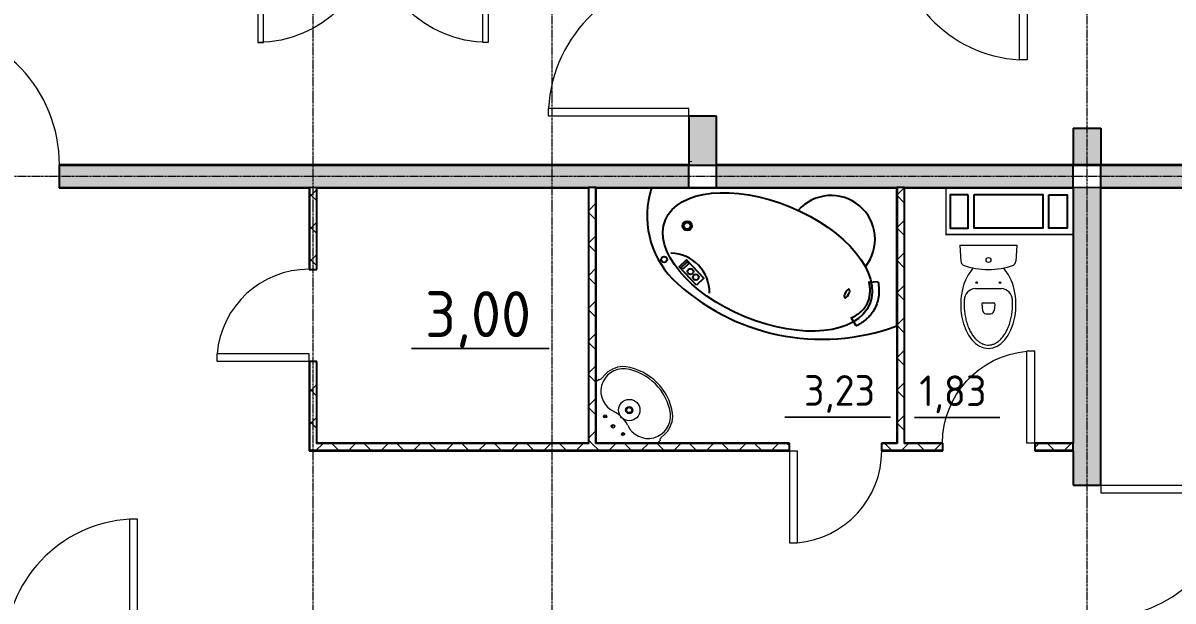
# Model space of a CAD drawing. Header units: inches. Extents: x -2431 to 214825, y 3 to 92804.
# Drawn here: x 83756 to 91254, y 51648 to 55419 of the extents above; entities that cross this region are included whole.
import ezdxf

# ---------------------------------------------------------------- set-up
doc = ezdxf.new("R2010")
doc.units = ezdxf.units.IN
doc.header["$MEASUREMENT"] = 0
doc.linetypes.add('Линия сетки', pattern=[22.225, 12.7, -3.175, 3.175, -3.175])
for name, color, linetype, lineweight in [('A-DOOR', 250, 'Continuous', 9), ('A-DOOR-FRAM', 250, 'Continuous', 18), ('Балясины', 7, 'Continuous', 9)]:
    doc.layers.add(name, color=color, linetype=linetype, lineweight=lineweight)
doc.layers.add('B-SANTECH', color=250, linetype='Continuous')
doc.styles.add('Чертеж250', font='', dxfattribs={"height": 250})
doc.styles.get('Чертеж250').set_extended_font_data('GOST type B')
pattern_1 = [(45, (80437.22, 50582.94), (-251.447, 251.447), []), (45, (80437.22, 50963.94), (-251.447, 251.447), [])]
pattern_2 = [(45, (80437.22, 50582.94), (-106.066, 106.066), []), (135, (80437.22, 50582.94), (-106.066, -106.066), [])]

# ---------------------------------------------------------------- blocks, each defined once
blk = doc.blocks.new('Дверь-Наружная-Двойная-Полное остекление-Деревянный_фасад - 1500 x 2000 мм-348959-Уровень 3')
at = {"layer": 'A-DOOR'}
for p, q in [((-821.4, 98.2), (-756.4, 98.2)), ((-821.4, 78.2), (-821.4, 98.2)), ((-756.4, 78.2), (-821.4, 78.2)), ((-756.4, 98.2), (-756.4, 78.2)), ((756.3, 98.2), (821.3, 98.2)), ((756.3, 78.2), (756.3, 98.2)), ((821.3, 78.2), (756.3, 78.2)), ((821.3, 98.2), (821.3, 78.2)), ((-821.4, -71.8), (-756.4, -71.8)), ((-821.4, -91.8), (-821.4, -71.8)), ((-756.4, -71.8), (-756.4, -91.8)), ((756.3, -71.8), (821.3, -71.8)), ((756.3, -91.8), (756.3, -71.8)), ((821.3, -71.8), (821.3, -91.8)), ((-756.4, -91.8), (-821.4, -91.8)), ((821.3, -91.8), (756.3, -91.8))]:
    blk.add_line(p, q, dxfattribs=at)
at = {"layer": 'A-DOOR', "lineweight": 18}
for p, q in [((-715, -71.8), (-750, -71.8)), ((-750, -71.8), (-750, -821.8)), ((-715, -821.8), (-715, -71.8)), ((715, -71.8), (750, -71.8)), ((715, -821.8), (715, -71.8)), ((750, -71.8), (750, -821.8)), ((-750, -821.8), (-715, -821.8)), ((750, -821.8), (715, -821.8))]:
    blk.add_line(p, q, dxfattribs=at)
at = {"layer": 'A-DOOR'}
for centre, start, end in [((-750, -71.8), 270, 360), ((750, -71.8), 180, 270)]:
    blk.add_arc(centre, 750, start, end, dxfattribs=at)
at = {"layer": 'A-DOOR-FRAM'}
for p, q in [((-775, 78.2), (-750, 78.2)), ((-775, -71.8), (-775, 78.2)), ((-750, 78.2), (-750, -1.9)), ((750, 78.2), (775, 78.2)), ((750, -1.9), (750, 78.2)), ((775, 78.2), (775, -71.8)), ((-750, -71.8), (-775, -71.8)), ((-750, -1.9), (-737.3, -1.9)), ((-750, -36.8), (-750, -71.8)), ((-737.3, -36.8), (-750, -36.8)), ((-737.3, -1.9), (-737.3, -36.8)), ((737.3, -1.9), (750, -1.9)), ((737.3, -36.8), (737.3, -1.9)), ((750, -36.8), (737.3, -36.8)), ((750, -71.8), (750, -36.8)), ((775, -71.8), (750, -71.8))]:
    blk.add_line(p, q, dxfattribs=at)
blk = doc.blocks.new('Одиночные-Щитовые - 0762 x 2032 мм-347592-Уровень 3')
at = {"layer": 'A-DOOR', "lineweight": 18}
for p, q in [((249, 25), (249, 624.5)), ((300, 624.5), (249, 624.5)), ((300, 25), (300, 624.5)), ((300, 25), (249, 25))]:
    blk.add_line(p, q, dxfattribs=at)
at = {"layer": 'A-DOOR'}
blk.add_arc((300, 25), 601.7, 94.86228, 180, dxfattribs=at)
blk = doc.blocks.new('Одиночные-Щитовые - 0762 x 2032 мм-347821-Уровень 3')
at = {"layer": 'A-DOOR', "lineweight": 18}
for p, q in [((249, -25), (249, -624.5)), ((300, -25), (249, -25)), ((300, -25), (300, -624.5)), ((300, -624.5), (249, -624.5))]:
    blk.add_line(p, q, dxfattribs=at)
at = {"layer": 'A-DOOR'}
blk.add_arc((300, -25), 601.7, 180, 265.13772, dxfattribs=at)
blk = doc.blocks.new('Одиночные-Щитовые - 0915 x 2134 мм-348962-Уровень 3')
at = {"layer": 'A-DOOR', "lineweight": 18}
for p, q in [((406.5, -90), (406.5, -1005.3)), ((457.5, -90), (406.5, -90)), ((457.5, -90), (457.5, -1005.3)), ((457.5, -1005.3), (406.5, -1005.3))]:
    blk.add_line(p, q, dxfattribs=at)
at = {"layer": 'A-DOOR'}
blk.add_arc((457.5, -90), 916.7, 180, 266.81071, dxfattribs=at)
blk = doc.blocks.new('Одиночные-Щитовые - 0864 x 2032 мм-348957-Уровень 3')
at = {"layer": 'A-DOOR', "lineweight": 18}
for p, q in [((381, -75), (381, -939.2)), ((432, -75), (381, -75)), ((432, -75), (432, -939.2)), ((432, -939.2), (381, -939.2))]:
    blk.add_line(p, q, dxfattribs=at)
at = {"layer": 'A-DOOR'}
blk.add_arc((432, -75), 865.7, 180, 266.62261, dxfattribs=at)
blk = doc.blocks.new('Одиночные-Щитовые - 0915 x 2134 мм-348958-Уровень 3')
at = {"layer": 'A-DOOR', "lineweight": 18}
for p, q in [((406.5, -75), (406.5, -990.3)), ((457.5, -75), (406.5, -75)), ((457.5, -75), (457.5, -990.3)), ((457.5, -990.3), (406.5, -990.3))]:
    blk.add_line(p, q, dxfattribs=at)
at = {"layer": 'A-DOOR'}
blk.add_arc((457.5, -75), 916.7, 180, 266.81071, dxfattribs=at)
blk = doc.blocks.new('Одиночные-Щитовые - 0864 x 2134 мм-348956-Уровень 3')
at = {"layer": 'A-DOOR', "lineweight": 18}
for p, q in [((381, -90), (381, -954.2)), ((432, -90), (381, -90)), ((432, -90), (432, -954.2)), ((432, -954.2), (381, -954.2))]:
    blk.add_line(p, q, dxfattribs=at)
at = {"layer": 'A-DOOR'}
blk.add_arc((432, -90), 865.7, 180, 266.62261, dxfattribs=at)
blk = doc.blocks.new('ch')
at = {"layer": 'B-SANTECH', "lineweight": 9}
for p, q in [((62025.5, -13233.4), (62031.7, -13340.2)), ((62025.5, -13233.4), (62395.5, -13233.4)), ((62395.5, -13233.4), (62389.2, -13340.2)), ((62125.1, -13517.9), (62295.8, -13517.9)), ((62167.8, -13617.9), (62173.4, -13661.7)), ((62175.6, -13610.5), (62245.3, -13610.5)), ((62253.1, -13617.9), (62247.5, -13661.7)), ((62194.1, -13681.6), (62226.8, -13681.6))]:
    blk.add_line(p, q, dxfattribs=at)
for centre, radius in [((62211.7, -13331.2), 16), ((62134.5, -13478.4), 5.97), ((62286.5, -13478.4), 5.97)]:
    blk.add_circle(centre, radius, dxfattribs=at)
for centre, radius, start, end in [((62061.9, -13337.9), 30.2, 182.31946, 238.99518), ((62359, -13337.9), 30.2, 301.00482, 357.68054), ((62210.5, -12923.7), 469.7, 249.54506, 290.45494), ((62127.6, -13591.6), 73.7, 91.92922, 181.02607), ((62293.3, -13591.6), 73.7, 358.97393, 88.07078), ((62176.1, -13618.8), 8.31, 86.69021, 174.06581), ((62244.9, -13618.8), 8.31, 5.93419, 93.30979), ((62197.5, -13657.3), 24.5, 184.2977, 262.0265), ((62223.4, -13657.3), 24.5, 277.9735, 355.7023)]:
    blk.add_arc(centre, radius, start, end, dxfattribs=at)
blk.add_ellipse((62210.5, -13622.6), major_axis=(0, -285.8), ratio=0.629768, start_param=3.718528, end_param=8.847843, dxfattribs=at)
blk.add_open_spline([(62055.3, -13577.4), (62054.6, -13583.5), (62054.1, -13589.6), (62053, -13608), (62052.7, -13620.3), (62053.3, -13644.9), (62054.1, -13657.1), (62056.8, -13681.3), (62058.6, -13693.2), (62063.3, -13716.6), (62066.1, -13727.9), (62072.7, -13749.9), (62076.4, -13760.5), (62084.8, -13780.7), (62089.3, -13790.3), (62099.2, -13808.3), (62104.5, -13816.7), (62115.6, -13832.2), (62121.4, -13839.2), (62133.5, -13851.9), (62139.7, -13857.5), (62152.4, -13867.2), (62158.8, -13871.3), (62171.8, -13877.9), (62178.4, -13880.5), (62191.4, -13884.2), (62198, -13885.4), (62206.5, -13885.9), (62208.5, -13886), (62210.5, -13886), (62217, -13886), (62223.5, -13885.3), (62236.6, -13882.4), (62243.1, -13880.3), (62256.2, -13874.6), (62262.6, -13870.9), (62275.5, -13862.2), (62281.8, -13857), (62294.1, -13845.3), (62300, -13838.6), (62311.5, -13824), (62316.9, -13816), (62327.2, -13798.7), (62332, -13789.5), (62340.8, -13769.9), (62344.8, -13759.6), (62351.9, -13738.1), (62355.1, -13727), (62360.3, -13704), (62362.5, -13692.2), (62365.8, -13668.3), (62366.9, -13656.1), (62368.1, -13631.6), (62368.2, -13619.3), (62367.4, -13597.1), (62366.7, -13587.2), (62365.6, -13577.4)], degree=3, knots=[4.545248, 4.545248, 4.545248, 4.545248, 4.613518, 4.613518, 4.74921, 4.74921, 4.884901, 4.884901, 5.020593, 5.020593, 5.156285, 5.156285, 5.291976, 5.291976, 5.427668, 5.427668, 5.56336, 5.56336, 5.699051, 5.699051, 5.834743, 5.834743, 5.970435, 5.970435, 6.106127, 6.106127, 6.241818, 6.241818, 6.283185, 6.283185, 6.283185, 6.418877, 6.418877, 6.554569, 6.554569, 6.69026, 6.69026, 6.825952, 6.825952, 6.961644, 6.961644, 7.097336, 7.097336, 7.233027, 7.233027, 7.368719, 7.368719, 7.504411, 7.504411, 7.640102, 7.640102, 7.775794, 7.775794, 7.911486, 7.911486, 8.021117, 8.021117, 8.021117, 8.021117], dxfattribs=at)
blk = doc.blocks.new('FXGHS')
at = {"layer": 'B-SANTECH', "lineweight": 9}
for p, q in [((63474.4, -31433.1), (63491.2, -31416.3)), ((63890.7, -31416.4), (63491.2, -31416.3)), ((63890.7, -31416.4), (63890.7, -31815.9)), ((63438.2, -31479.9), (63470.2, -31447.9)), ((63827.1, -31868.9), (63859.1, -31836.9)), ((63873.9, -31832.6), (63890.7, -31815.9))]:
    blk.add_line(p, q, dxfattribs=at)
for centre, radius in [((63716, -31475.1), 10), ((63675, -31632), 70), ((63781.1, -31526), 11.4), ((63675, -31632), 23.7), ((63675, -31632), 16.1), ((63832, -31591), 10)]:
    blk.add_circle(centre, radius, dxfattribs=at)
for centre, radius, start, end in [((63551.6, -31593.3), 160.3, 134.9933, 185.6202), ((63551.6, -31593.3), 146.4, 24.06892, 185.6202), ((63461.8, -31437.5), 13.4, 308.71768, 19.33091), ((63877.5, -31429.6), 218.7, 208.57304, 241.41356), ((63752.7, -31554.4), 364.8, 188.72854, 261.25806), ((63752.7, -31554.4), 350.9, 188.72854, 261.25806), ((63713.7, -31755.5), 146.4, 264.3664, 65.91768), ((63869.5, -31845.2), 13.4, 70.6557, 141.26892), ((63713.7, -31755.5), 160.3, 264.3664, 314.9933)]:
    blk.add_arc(centre, radius, start, end, dxfattribs=at)
for p in [(63716, -31475.1), (63781.1, -31526), (63832, -31591)]:
    blk.add_point(p, dxfattribs=at)
blk = doc.blocks.new('АЕНУЕН')
at = {"layer": 'B-SANTECH'}
for points in [[(59469.5, -10201.8), (59469.5, -11101.8)], [(59734.4, -10201.2), (59765.3, -10252.9)], [(59591.1, -10489.6), (59651.5, -10485.9)], [(59469.5, -11101.8), (61069.5, -11101.8)]]:
    blk.add_lwpolyline(points, dxfattribs=at)
for points in [[(60774.5, -10467.7), (60888.9, -10587.7), (60841.2, -10633.3), (60726.8, -10513.3)], [(60864, -10572.2), (60874.8, -10583.5), (60837, -10619.6), (60826.2, -10608.3)]]:
    blk.add_lwpolyline(points, close=True, dxfattribs=at)
for centre, radius in [((60779.8, -10519.7), 18.6), ((60814.5, -10556.2), 18.6), ((60986.3, -10635.4), 19.4), ((60835.6, -10854.1), 30.4), ((60835.6, -10854.1), 21.7)]:
    blk.add_circle(centre, radius, dxfattribs=at)
for centre, radius, start, end in [((59956.7, -11517.8), 1403.3, 45.98377, 110.31696), ((60950.7, -10416.2), 261, 179.59434, 268.34173), ((60505.2, -10920.2), 592.8, 342.16181, 43.97069), ((59896.8, -10767.1), 285.7, 141.15527, 318.86999)]:
    blk.add_arc(centre, radius, start, end, dxfattribs=at)
blk.add_ellipse((60311.6, -10619), major_axis=(-666.3, 274.4), ratio=0.538346, dxfattribs=at)
at = {"layer": 'B-SANTECH', "extrusion": (0, 0, -1)}
blk.add_ellipse((59794.1, -10412.7), major_axis=(-14.2, -28.8), ratio=0.371869, dxfattribs=at)
at = {"layer": 'B-SANTECH'}
for points, knots in [([(59591.1, -10489.6), (59588.4, -10475), (59586.7, -10460.5), (59585.2, -10430.3), (59585.8, -10414.7), (59591.2, -10369.3), (59599.9, -10340.8), (59620.3, -10301.8), (59628.2, -10289.8), (59641.5, -10272.8), (59646.1, -10267.3), (59655.9, -10256.8), (59661.1, -10251.8), (59671.6, -10242.3), (59677.1, -10237.7), (59685.7, -10231), (59688.5, -10228.9), (59694.5, -10224.7), (59697.6, -10222.5), (59706, -10217), (59711.7, -10213.5), (59721.9, -10207.7), (59726.4, -10205.2), (59732.4, -10202.2), (59733.4, -10201.7), (59734.4, -10201.2)], [-0.3030348, -0.3030348, -0.3030348, -0.3030348, -0.2304044, -0.2304044, -0.150026, -0.150026, 0.010731, 0.010731, 0.0911094, 0.0911094, 0.1312987, 0.1312987, 0.1714879, 0.1714879, 0.2116771, 0.2116771, 0.2317718, 0.2317718, 0.2518664, 0.2518664, 0.2920556, 0.2920556, 0.3322448, 0.3322448, 0.3400739, 0.3400739, 0.3400739, 0.3400739]), ([(59652.6, -10490.7), (59650.3, -10481), (59648.7, -10471.4), (59646.4, -10452.7), (59645.8, -10443.5), (59645.6, -10430.1), (59645.7, -10425.7), (59646.1, -10417.1), (59646.5, -10412.8), (59647.4, -10404.4), (59648, -10400.3), (59649.4, -10392.1), (59650.2, -10388.1), (59652.1, -10380.2), (59653.1, -10376.3), (59655.5, -10368.7), (59656.8, -10365), (59658.9, -10359.5), (59659.6, -10357.7), (59661.1, -10354.1), (59661.9, -10352.4), (59664.4, -10347.1), (59666.1, -10343.5), (59669.9, -10336.6), (59671.8, -10333.4), (59674.9, -10328.5), (59676, -10326.9), (59678.1, -10323.7), (59679.2, -10322.1), (59684.9, -10314.4), (59689.8, -10308.4), (59697.9, -10299.8), (59700.7, -10297), (59705, -10293), (59706.5, -10291.6), (59709.4, -10289), (59710.8, -10287.8), (59715.5, -10283.9), (59718.7, -10281.3), (59725.3, -10276.4), (59728.7, -10274), (59735.2, -10269.6), (59738.5, -10267.5), (59743.1, -10264.7), (59744.7, -10263.8), (59747.7, -10262), (59749.1, -10261.3), (59752, -10259.6), (59753.4, -10258.9), (59756.2, -10257.4), (59757.6, -10256.7), (59762, -10254.5), (59765.1, -10253), (59768.2, -10251.5)], [-0.3267902, -0.3267902, -0.3267902, -0.3267902, -0.2693658, -0.2693658, -0.2119413, -0.2119413, -0.1832291, -0.1832291, -0.1545169, -0.1545169, -0.1258047, -0.1258047, -0.0970924, -0.0970924, -0.0683802, -0.0683802, -0.039668, -0.039668, -0.0253119, -0.0253119, -0.0109558, -0.0109558, 0.0177565, 0.0177565, 0.0464687, 0.0464687, 0.0608248, 0.0608248, 0.0751809, 0.0751809, 0.1326054, 0.1326054, 0.1613176, 0.1613176, 0.1756737, 0.1756737, 0.1900298, 0.1900298, 0.218742, 0.218742, 0.2474542, 0.2474542, 0.2761665, 0.2761665, 0.2905226, 0.2905226, 0.3048787, 0.3048787, 0.3192348, 0.3192348, 0.3335909, 0.3335909, 0.3623031, 0.3623031, 0.3623031, 0.3623031])]:
    blk.add_open_spline(points, degree=3, knots=knots, dxfattribs=at)
blk = doc.blocks.new('Одиночные-Щитовые - 0864 x 2134 мм-348841-Уровень 3')
at = {"layer": 'A-DOOR', "lineweight": 18}
for p, q in [((381, 75), (381, 939.2)), ((432, 939.2), (381, 939.2)), ((432, 75), (432, 939.2)), ((432, 75), (381, 75))]:
    blk.add_line(p, q, dxfattribs=at)
at = {"layer": 'A-DOOR'}
blk.add_arc((432, 75), 865.7, 93.37739, 180, dxfattribs=at)

msp = doc.modelspace()

# ---------------------------------------------------------------- hatches: boundary and pattern name
h = msp.add_hatch(color=256)
h.dxf.hatch_style = 1
h.paths.add_polyline_path([(88277.4255, 56045.02832), (88097.4255, 56045.02832), (88097.4255, 56043.02832), (88097.4255, 55725.52832), (88277.4255, 55725.52832)])
h.paths.add_polyline_path([(88277.4255, 54810.52832), (88097.4255, 54810.52832), (88097.4255, 54491.02832), (88277.4255, 54491.02832), (88277.4255, 54493.02832)])
h.paths.add_polyline_path([(94691.91171, 56191.02832), (93169.60334, 56191.02832), (93169.60334, 56118.02832), (94691.91171, 56118.02832)])
h.paths.add_polyline_path([(94691.91171, 56118.02832), (93169.60334, 56118.02832), (93169.60334, 56045.02832), (94691.91171, 56045.02832)])
h.paths.add_polyline_path([(94871.91171, 58128.02832), (94871.91171, 58308.02832), (94871.91171, 61327.26653), (94781.91171, 61327.26653), (94781.91171, 56200.43376), (94871.91171, 56200.43376), (94871.91171, 56193.02832)])
h.paths.add_polyline_path([(94781.91171, 61327.26653), (94691.91171, 61327.26653), (94691.91171, 56193.02832), (94691.91171, 56198.92264), (94781.91171, 56198.92264)])
h.paths.add_polyline_path([(94871.91171, 62507.26653), (94781.91171, 62507.26653), (94781.91171, 61327.26653), (94871.91171, 61327.26653)])
h.paths.add_polyline_path([(94781.91171, 62507.26653), (94691.91171, 62507.26653), (94691.91171, 61327.26653), (94781.91171, 61327.26653)])
h.paths.add_polyline_path([(95471.91171, 58308.02832), (94871.91171, 58308.02832), (94871.91171, 58128.02832), (95471.91171, 58128.02832)])
h.paths.add_polyline_path([(98656.91171, 58308.02832), (96335.91171, 58308.02832), (96335.91171, 58128.02832), (97181.91171, 58128.02832), (97231.91171, 58128.02832), (98656.91171, 58128.02832)])
at = {"lineweight": 9}
h = msp.add_hatch(dxfattribs=at)
h.set_pattern_fill('FP_1', color=256, style=0, pattern_type=2)
h.set_pattern_definition([(50, (80437.2, 50582.94), (728.737, -63.756), [76.2, -838.2]), (355, (80437.2, 50582.94), (-140.97, 764.23), [60.96, -670.56]), (100.451, (80497.95, 50577.6), (587.77, 700.467), [64.76, -712.36]), (46.184, (80437.2, 50786.1), (1084.32, -168.17), [114.3, -1257.3]), (96.636, (80527.6, 50772.1), (949.61, 989.71), [97.14, -1068.54]), (351.184, (80437.2, 50786.1), (949.62, 989.7), [91.44, -1005.84]), (21, (80538.8, 50735.34), (606.458, -409.06), [76.2, -838.2]), (326, (80538.8, 50735.34), (247.21, 736.75), [60.96, -670.56]), (71.451, (80589.36, 50701.25), (853.67, 327.685), [64.76, -712.36]), (37.5, (80437.22, 50582.94), (12.355, 338.22), [33.528, -628.904, 33.528, -647.192, -673.1]), (37.5, (80437.22, 50582.94), (12.355, 338.22), [-1343.152, 33.528, -639.572]), (7.5, (80437.2, 50582.94), (267.279, 400.722), [33.528, -354.584, 33.528, -613.664, -256.54]), (7.5, (80437.2, 50582.94), (267.279, 400.722), [-1035.304, 33.528, -223.012]), (327.5, (80210.65, 50582.94), (542.363, -22.915), [33.528, -220.472, 33.528, -758.952, -1051.56]), (327.5, (80210.65, 50582.94), (542.363, -22.915), [-1046.48, 33.528, -1018.032]), (317.5, (80109.05, 50582.94), (592.517, 101.707), [33.528, -296.672, 33.528, -492.76, -746.76]), (317.5, (80109.05, 50582.94), (592.517, 101.707), [-856.49, 33.53, -713.23])])
h.paths.add_polyline_path([(88277.4255, 54343.02832), (88277.4255, 54810.52832), (88097.4255, 54810.52832), (88097.4255, 54343.02832)], flags=0)
h.paths.add_polyline_path([(88277.4255, 55725.52832), (88277.4255, 56193.02832), (88097.4255, 56193.02832), (88097.4255, 55725.52832)], flags=0)
h = msp.add_hatch(color=256)
h.dxf.hatch_style = 1
h.paths.add_polyline_path([(90783.29496, 56043.02832), (90693.29496, 56043.02832), (90693.29496, 55805.18293), (90783.29496, 55805.18293)])
h.paths.add_polyline_path([(90693.29496, 56043.02832), (90603.29496, 56043.02832), (90603.29496, 55805.18293), (90693.29496, 55805.18293)])
h.paths.add_polyline_path([(90783.29496, 54733.8974), (90693.29496, 54733.8974), (90693.29496, 54493.02832), (90783.29496, 54493.02832)])
h.paths.add_polyline_path([(90693.29496, 54733.8974), (90603.29496, 54733.8974), (90603.29496, 54493.02832), (90693.29496, 54493.02832)])
h.paths.add_polyline_path([(94871.91171, 54734.89127), (94781.91171, 54734.89127), (94781.91171, 54493.02832), (94871.91171, 54493.02832)])
h.paths.add_polyline_path([(94781.91171, 54734.89127), (94691.91171, 54734.89127), (94691.91171, 54493.02832), (94781.91171, 54493.02832)])
h.paths.add_polyline_path([(94871.91171, 56043.02832), (94781.91171, 56043.02832), (94781.91171, 55806.18479), (94871.91171, 55806.18479)])
h.paths.add_polyline_path([(94781.91171, 56043.02832), (94691.91171, 56043.02832), (94691.91171, 55806.18479), (94781.91171, 55806.18479)])
h = msp.add_hatch(color=256)
h.dxf.hatch_style = 1
h.paths.add_polyline_path([(98656.91171, 54489.02832), (97831.65627, 54489.02832), (97229.91171, 54491.02832), (97229.91171, 54493.02832), (97183.91171, 54493.02832), (97183.91171, 54491.02832), (96381.91171, 54491.02832), (96381.91171, 54418.02832), (98656.91171, 54418.02832)])
h.paths.add_polyline_path([(98656.91171, 54418.02832), (96381.91171, 54418.02832), (96381.91171, 54345.02832), (98656.91171, 54344.02832)])
h.paths.add_polyline_path([(95517.91171, 54418.02832), (94871.91171, 54418.02832), (94871.91171, 54345.02832), (95517.91171, 54345.02832)])
h.paths.add_polyline_path([(95517.91171, 54491.02832), (94871.91171, 54491.02832), (94871.91171, 54418.02832), (95517.91171, 54418.02832)])
h.paths.add_polyline_path([(94691.91171, 54418.02832), (90783.29496, 54418.02832), (90783.29496, 54345.02832), (94691.91171, 54345.02832)])
h.paths.add_polyline_path([(94691.91171, 54491.02832), (90783.29496, 54491.02832), (90783.29496, 54418.02832), (94691.91171, 54418.02832)])
h.paths.add_polyline_path([(94871.91171, 54345.02832), (94781.91171, 54345.02832), (94781.91171, 51242.14543), (94871.91171, 51242.14543)])
h.paths.add_polyline_path([(94781.91171, 54345.02832), (94691.91171, 54345.02832), (94691.91171, 54343.02832), (94691.91171, 51242.14543), (94781.91171, 51242.14543)])
h.paths.add_polyline_path([(90783.29496, 54343.02832), (90693.29496, 54344.02832), (90693.29496, 52404.58687), (90783.29496, 52404.58687)])
h.paths.add_polyline_path([(90693.29496, 54344.02832), (90603.29496, 54345.02832), (90603.29496, 54039.44586), (90603.29496, 52678.02832), (90603.29496, 52628.02832), (90603.29496, 52404.58687), (90693.29496, 52404.58687)])
h.paths.add_polyline_path([(90603.29496, 54418.02832), (88277.4255, 54418.02832), (88277.4255, 54345.02832), (89455.29496, 54345.02832), (89501.29496, 54345.02832), (90603.29496, 54345.02832)])
h.paths.add_polyline_path([(90603.29496, 54491.02832), (88277.4255, 54491.02832), (88277.4255, 54418.02832), (90603.29496, 54418.02832)])
h.paths.add_polyline_path([(87203.29496, 54418.02832), (85646.46359, 54418.02832), (85646.46359, 54344.02832), (85669.46359, 54343.10832), (85669.46359, 54345.02832), (87203.29496, 54345.02832)])
h.paths.add_polyline_path([(87203.29496, 54491.02832), (85646.46359, 54491.02832), (85646.46359, 54418.02832), (87203.29496, 54418.02832)])
h.paths.add_polyline_path([(88097.4255, 54418.02832), (87203.29496, 54418.02832), (87203.29496, 54345.02832), (87445.29496, 54345.02832), (87491.29496, 54345.02832), (88097.4255, 54345.02832)])
h.paths.add_polyline_path([(88097.4255, 54491.02832), (87203.29496, 54491.02832), (87203.29496, 54418.02832), (88097.4255, 54418.02832)])
h.paths.add_polyline_path([(85646.46359, 54418.02832), (83992.4255, 54418.02832), (83992.4255, 54345.02832), (85623.46359, 54345.02832), (85623.46359, 54344.94832), (85646.46359, 54344.02832)])
h.paths.add_polyline_path([(85646.46359, 54491.02832), (83992.4255, 54491.02832), (83992.4255, 54418.02832), (85646.46359, 54418.02832)])
h.paths.add_polyline_path([(82933.06868, 54418.02832), (81677.4255, 54418.02832), (81677.4255, 54345.02832), (82933.06868, 54345.02832)])
h.paths.add_polyline_path([(82933.06868, 54491.02832), (81677.4255, 54491.02832), (81677.4255, 54418.02832), (82933.06868, 54418.02832)])
h.paths.add_polyline_path([(83077.4255, 54418.02832), (82933.06868, 54418.02832), (82933.06868, 54345.02832), (83077.4255, 54345.02832)])
h.paths.add_polyline_path([(83077.4255, 54491.02832), (82933.06868, 54491.02832), (82933.06868, 54418.02832), (83077.4255, 54418.02832)])
h.paths.add_polyline_path([(81677.4255, 54345.02832), (81587.4255, 54345.02832), (81587.4255, 51317.14543), (81677.4255, 51317.14543)])
h.paths.add_polyline_path([(81587.4255, 54345.02832), (81497.4255, 54345.02832), (81497.4255, 54343.02832), (81497.4255, 51317.14543), (81587.4255, 51317.14543)])
h.paths.add_polyline_path([(78682.26596, 51242.14543), (77618.3874, 51242.14543), (77618.3874, 51169.14543), (78682.26596, 51169.14543)])
h.paths.add_polyline_path([(78682.26596, 51317.14543), (77618.3874, 51315.85107), (77618.3874, 51242.14543), (78682.26596, 51242.14543)])
h.paths.add_polyline_path([(77438.3874, 51242.14543), (77038.3874, 51242.14543), (77038.3874, 51169.14543), (77438.3874, 51169.14543)])
h.paths.add_polyline_path([(77438.3874, 51315.63208), (77038.3874, 51315.14543), (77038.3874, 51242.14543), (77438.3874, 51242.14543)])
h.paths.add_polyline_path([(76174.3874, 51242.14543), (75971.55603, 51242.14543), (75971.55603, 51169.14543), (76174.3874, 51169.14543)])
h = msp.add_hatch(dxfattribs=at)
h.set_pattern_fill('FP_3', color=256, style=0, pattern_type=2)
h.set_pattern_definition(pattern_1)
h.paths.add_polyline_path([(81677.4255, 54491.02832), (83077.4255, 54491.02832), (83077.4255, 54493.02832), (81677.4255, 54493.02832)], flags=0)
h.paths.add_polyline_path([(83992.4255, 54491.02832), (88097.4255, 54491.02832), (88097.4255, 54493.02832), (83992.4255, 54493.02832)], flags=0)
h.paths.add_polyline_path([(88899.3569, 54491.02832), (95517.91171, 54491.02832), (95517.91171, 54493.02832), (88277.4255, 54493.02832), (88277.4255, 54491.02832)], flags=0)
h.paths.add_polyline_path([(97183.91171, 54491.02832), (97181.91171, 54493.02832), (96381.91171, 54493.02832), (96381.91171, 54491.02832), (96853.98642, 54491.02832)], flags=0)
h.paths.add_polyline_path([(97229.91171, 54491.02832), (98656.91171, 54491.02832), (98656.91171, 54493.02832), (97231.91171, 54493.02832)], flags=0)
h = msp.add_hatch(dxfattribs=at)
h.set_pattern_fill('FP_3', color=256, style=0, pattern_type=2)
h.set_pattern_definition(pattern_1)
h.paths.add_polyline_path([(85623.46359, 52630.02832), (85623.46359, 52676.02832), (85621.46359, 52676.02832), (85621.46359, 52630.02832)], flags=0)
h.paths.add_polyline_path([(85623.46359, 52678.02832), (85623.46359, 53210.52832), (85621.46359, 53210.52832), (85621.46359, 52678.02832)], flags=0)
h.paths.add_polyline_path([(85621.46359, 53810.52832), (85623.46359, 53810.52832), (85623.46359, 54343.02832), (85621.46359, 54343.02832), (85621.46359, 53874.75103)], flags=0)
h = msp.add_hatch(dxfattribs=at)
h.set_pattern_fill('FP_2', color=256, style=0, pattern_type=2)
h.set_pattern_definition(pattern_2)
h.paths.add_polyline_path([(85623.46359, 52676.02832), (85669.46359, 52676.02832), (85669.46359, 53210.52832), (85623.46359, 53210.52832), (85623.46359, 52678.02832)], flags=0)
h.paths.add_polyline_path([(85623.46359, 53810.52832), (85669.46359, 53810.52832), (85669.46359, 54345.02832), (85623.46359, 54345.02832), (85623.46359, 53874.75103)], flags=0)
h = msp.add_hatch(dxfattribs=at)
h.set_pattern_fill('FP_3', color=256, style=0, pattern_type=2)
h.set_pattern_definition(pattern_1)
h.paths.add_polyline_path([(85671.46359, 52678.02832), (85671.46359, 53210.52832), (85669.46359, 53210.52832), (85669.46359, 52678.02832)], flags=0)
h.paths.add_polyline_path([(85671.46359, 53810.52832), (85671.46359, 54343.02832), (85669.46359, 54343.02832), (85669.46359, 53810.52832)], flags=0)
h = msp.add_hatch(dxfattribs=at)
h.set_pattern_fill('FP_3', color=256, style=0, pattern_type=2)
h.set_pattern_definition(pattern_1)
h.paths.add_polyline_path([(87443.29496, 52678.02832), (87445.29496, 52678.02832), (87445.29496, 54343.02832), (87443.29496, 54343.02832), (87443.29496, 53874.75103)], flags=0)
h = msp.add_hatch(dxfattribs=at)
h.set_pattern_fill('FP_2', color=256, style=0, pattern_type=2)
h.set_pattern_definition(pattern_2)
h.paths.add_polyline_path([(87491.29496, 52676.02832), (87491.29496, 54345.02832), (87445.29496, 54345.02832), (87445.29496, 52676.02832)], flags=0)
h = msp.add_hatch(dxfattribs=at)
h.set_pattern_fill('FP_3', color=256, style=0, pattern_type=2)
h.set_pattern_definition(pattern_1)
h.paths.add_polyline_path([(87493.29496, 52678.02832), (87493.29496, 54343.02832), (87491.29496, 54343.02832), (87491.29496, 52678.02832)], flags=0)
h = msp.add_hatch(dxfattribs=at)
h.set_pattern_fill('FP_3', color=256, style=0, pattern_type=2)
h.set_pattern_definition(pattern_1)
h.paths.add_polyline_path([(89455.29496, 52678.02832), (89455.29496, 54343.02832), (89453.29496, 54343.02832), (89453.29496, 52678.02832)], flags=0)
h = msp.add_hatch(dxfattribs=at)
h.set_pattern_fill('FP_2', color=256, style=0, pattern_type=2)
h.set_pattern_definition(pattern_2)
h.paths.add_polyline_path([(89455.29496, 52676.02832), (89501.29496, 52676.02832), (89501.29496, 54345.02832), (89455.29496, 54345.02832), (89455.29496, 52678.02832)], flags=0)
h = msp.add_hatch(dxfattribs=at)
h.set_pattern_fill('FP_3', color=256, style=0, pattern_type=2)
h.set_pattern_definition(pattern_1)
h.paths.add_polyline_path([(89503.29496, 52678.02832), (89503.29496, 54343.02832), (89501.29496, 54343.02832), (89501.29496, 52678.02832)], flags=0)
h = msp.add_hatch(dxfattribs=at)
h.set_pattern_fill('FP_2', color=256, style=0, pattern_type=2)
h.set_pattern_definition(pattern_2)
h.paths.add_polyline_path([(86910.69952, 52630.02832), (88753.29496, 52630.02832), (88753.29496, 52676.02832), (85623.46359, 52676.02832), (85623.46359, 52630.02832)], flags=0)
h.paths.add_polyline_path([(90353.29496, 52630.02832), (90603.29496, 52630.02832), (90603.29496, 52676.02832), (90353.29496, 52676.02832)], flags=0)
h.paths.add_polyline_path([(89353.29496, 52630.02832), (89753.29496, 52630.02832), (89753.29496, 52676.02832), (89353.29496, 52676.02832)], flags=0)
h = msp.add_hatch(dxfattribs=at)
h.set_pattern_fill('FP_3', color=256, style=0, pattern_type=2)
h.set_pattern_definition(pattern_1)
h.paths.add_polyline_path([(85669.46359, 52676.02832), (87443.29496, 52676.02832), (87443.29496, 52678.02832), (85671.46359, 52678.02832)], flags=0)
h.paths.add_polyline_path([(89455.29496, 52676.02832), (89453.29496, 52678.02832), (89353.29496, 52678.02832), (89353.29496, 52676.02832)], flags=0)
h.paths.add_polyline_path([(87491.29496, 52676.02832), (88753.29496, 52676.02832), (88753.29496, 52678.02832), (87493.29496, 52678.02832)], flags=0)
h.paths.add_polyline_path([(89753.29496, 52676.02832), (89753.29496, 52678.02832), (89503.29496, 52678.02832), (89503.29496, 52676.02832)], flags=0)
h.paths.add_polyline_path([(90353.29496, 52676.02832), (90603.29496, 52676.02832), (90603.29496, 52678.02832), (90353.29496, 52678.02832)], flags=0)
h = msp.add_hatch(dxfattribs=at)
h.set_pattern_fill('FP_3', color=256, style=0, pattern_type=2)
h.set_pattern_definition(pattern_1)
h.paths.add_polyline_path([(86910.69952, 52628.02832), (88753.29496, 52628.02832), (88753.29496, 52630.02832), (85623.46359, 52630.02832), (85623.46359, 52628.02832)], flags=0)
h.paths.add_polyline_path([(90603.29496, 52628.02832), (90603.29496, 52630.02832), (90353.29496, 52630.02832), (90353.29496, 52628.02832)], flags=0)
h.paths.add_polyline_path([(89753.29496, 52628.02832), (89753.29496, 52630.02832), (89353.29496, 52630.02832), (89353.29496, 52628.02832)], flags=0)

# ---------------------------------------------------------------- linework, layer by layer
at = {"lineweight": 25}
for p, q in [((88097.4255, 54810.52832), (88097.4255, 54493.02832)), ((88277.4255, 54810.52832), (88097.4255, 54810.52832)), ((88277.4255, 54493.02832), (88277.4255, 54810.52832)), ((88097.4255, 54493.02832), (83992.4255, 54493.02832)), ((83992.4255, 54493.02832), (83992.4255, 54343.02832)), ((95517.91171, 54493.02832), (88277.4255, 54493.02832)), ((83992.4255, 54343.02832), (85621.46359, 54343.02832)), ((85621.46359, 54343.02832), (85621.46359, 53810.52832)), ((85671.46359, 54343.02832), (87443.29496, 54343.02832)), ((85671.46359, 53810.52832), (85671.46359, 54343.02832)), ((87443.29496, 54343.02832), (87443.29496, 52678.02832)), ((87493.29496, 54343.02832), (89453.29496, 54343.02832)), ((87493.29496, 52678.02832), (87493.29496, 54343.02832)), ((89453.29496, 54343.02832), (89453.29496, 52678.02832)), ((89503.29496, 54343.02832), (90603.29496, 54343.02832)), ((89503.29496, 52678.02832), (89503.29496, 54343.02832)), ((90603.29496, 54343.02832), (90603.29496, 52678.02832)), ((90783.29496, 52404.58687), (90783.29496, 54343.02832)), ((90783.29496, 54343.02832), (94691.91171, 54343.02832)), ((85621.46359, 53810.52832), (85671.46359, 53810.52832)), ((85621.46359, 53210.52832), (85621.46359, 52628.02832)), ((85671.46359, 53210.52832), (85621.46359, 53210.52832)), ((85671.46359, 52678.02832), (85671.46359, 53210.52832)), ((87443.29496, 52678.02832), (85671.46359, 52678.02832)), ((88753.29496, 52678.02832), (87493.29496, 52678.02832)), ((88753.29496, 52628.02832), (88753.29496, 52678.02832)), ((89453.29496, 52678.02832), (89353.29496, 52678.02832)), ((89353.29496, 52678.02832), (89353.29496, 52628.02832)), ((89753.29496, 52678.02832), (89503.29496, 52678.02832)), ((89753.29496, 52628.02832), (89753.29496, 52678.02832)), ((90603.29496, 52678.02832), (90353.29496, 52678.02832)), ((90353.29496, 52678.02832), (90353.29496, 52628.02832)), ((85621.46359, 52628.02832), (88753.29496, 52628.02832)), ((89353.29496, 52628.02832), (89753.29496, 52628.02832)), ((90353.29496, 52628.02832), (90603.29496, 52628.02832)), ((90603.29496, 52628.02832), (90603.29496, 52404.58687)), ((90603.29496, 52404.58687), (90783.29496, 52404.58687))]:
    msp.add_line(p, q, dxfattribs=at)
for p, q in [((90603.29496, 54733.8974), (90603.29496, 54491.02832)), ((90603.29496, 54733.8974), (90783.29496, 54733.8974)), ((90783.29496, 54733.8974), (90783.29496, 54493.02832)), ((83992.4255, 54491.02832), (88097.4255, 54491.02832)), ((88097.4255, 54343.02832), (88097.4255, 54493.02832)), ((88277.4255, 54343.02832), (88277.4255, 54493.02832)), ((88277.4255, 54491.02832), (95517.91171, 54491.02832)), ((90603.29496, 54343.02832), (90603.29496, 54493.02832)), ((90783.29496, 54343.02832), (90783.29496, 54493.02832)), ((83992.4255, 54345.02832), (85623.46359, 54345.02832)), ((85621.46359, 54343.02832), (85621.46359, 54345.02832)), ((85623.46359, 54345.02832), (85623.46359, 53810.52832)), ((85669.46359, 54345.02832), (87445.29496, 54345.02832)), ((85669.46359, 54345.02832), (85669.46359, 53810.52832)), ((87443.29496, 54343.02832), (87443.29496, 54345.02832)), ((87445.29496, 52676.02832), (87445.29496, 54345.02832)), ((87491.29496, 54345.02832), (89455.29496, 54345.02832)), ((87491.29496, 52676.02832), (87491.29496, 54345.02832)), ((89455.29496, 54345.02832), (89455.29496, 52676.02832)), ((89501.29496, 54345.02832), (90603.29496, 54345.02832)), ((89501.29496, 54345.02832), (89501.29496, 52676.02832)), ((89503.29496, 54343.02832), (89503.29496, 54345.02832)), ((90783.29496, 54345.02832), (94691.91171, 54345.02832)), ((85623.46359, 53210.52832), (85623.46359, 52628.02832)), ((85669.46359, 53210.52832), (85669.46359, 52676.02832)), ((85623.46359, 52676.02832), (85621.46359, 52676.02832)), ((87445.29496, 52676.02832), (85669.46359, 52676.02832)), ((87443.29496, 52678.02832), (87443.29496, 52676.02832)), ((88753.29496, 52676.02832), (87491.29496, 52676.02832)), ((89455.29496, 52676.02832), (89353.29496, 52676.02832)), ((89753.29496, 52676.02832), (89501.29496, 52676.02832)), ((89503.29496, 52678.02832), (89503.29496, 52676.02832)), ((90603.29496, 52676.02832), (90353.29496, 52676.02832)), ((90603.29496, 52628.02832), (90603.29496, 52678.02832)), ((88753.29496, 52630.02832), (85621.46359, 52630.02832)), ((89753.29496, 52630.02832), (89353.29496, 52630.02832)), ((90603.29496, 52630.02832), (90353.29496, 52630.02832))]:
    msp.add_line(p, q)
for points in [[(88097.4255, 54491.02832), (88277.4255, 54491.02832)], [(85671.46359, 54343.02832), (85621.46359, 54345.02832)], [(87491.29496, 54345.02832), (87443.29496, 54345.02832)], [(89501.29496, 54345.02832), (89453.29496, 54345.02832)], [(90783.29496, 54343.02832), (90603.29496, 54345.02832)]]:
    msp.add_lwpolyline(points)
at = {"const_width": 10}
msp.add_lwpolyline([(90603.29496, 54039.44586), (89774.53195, 54039.44586), (89774.53195, 54343.02832), (90603.29496, 54343.02832)], close=True, dxfattribs=at)
for points in [[(89919.43438, 54298.53843), (89801.43438, 54298.53843), (89801.43438, 54081.03843), (89919.43438, 54081.03843)], [(89958.93438, 54300.03843), (90405.93438, 54300.03843), (90405.93438, 54081.03843), (89958.93438, 54081.03843)], [(90445.43438, 54298.53843), (90563.43438, 54298.53843), (90563.43438, 54081.03843), (90445.43438, 54081.03843)]]:
    msp.add_lwpolyline(points, close=True)
for points in [[(87188.91661, 53295.28843), (86288.91661, 53295.28843)], [(89414.41661, 52847.28843), (88722.91661, 52847.28843)], [(90125.67738, 52844.97282), (89567.67738, 52844.97282)]]:
    msp.add_lwpolyline(points, dxfattribs=at)
at = {"layer": 'Балясины', "color": 254, "linetype": 'Линия сетки'}
for p, q in [((85646.46359, 67223.21253), (85646.46359, 40298.8621)), ((87203.29496, 67223.21253), (87203.29496, 40298.8621)), ((90693.29496, 67223.21253), (90693.29496, 40298.8621)), ((104004.09414, 54418.02832), (59395.498, 54418.02832))]:
    msp.add_line(p, q, dxfattribs=at)

# ---------------------------------------------------------------- block references
at = {"xscale": -1}
for name, p, rotation in [('Дверь-Наружная-Двойная-Полное остекление-Деревянный_фасад - 1500 x 2000 мм-348959-Уровень 3', (86038.29496, 56114.85332), 359.9999999999965), ('Одиночные-Щитовые - 0762 x 2032 мм-347821-Уровень 3', (90053.29496, 52653.02832), 180)]:
    msp.add_blockref(name, p, dxfattribs=dict(at, rotation=rotation))
for name, p in [('Одиночные-Щитовые - 0864 x 2032 мм-348957-Уровень 3', (89871.29496, 56118.02832)), ('Одиночные-Щитовые - 0864 x 2134 мм-348841-Уровень 3', (84070.78833, 51242.14543))]:
    msp.add_blockref(name, p)
for name, p, rotation in [('Одиночные-Щитовые - 0915 x 2134 мм-348962-Уровень 3', (88187.4255, 55268.02832), 269.9999999999999), ('Одиночные-Щитовые - 0915 x 2134 мм-348958-Уровень 3', (83534.9255, 54418.02832), 180), ('Одиночные-Щитовые - 0762 x 2032 мм-347821-Уровень 3', (85646.46359, 53510.52832), 269.9999999999999), ('Одиночные-Щитовые - 0762 x 2032 мм-347592-Уровень 3', (89053.29496, 52653.02832), 180), ('Одиночные-Щитовые - 0864 x 2134 мм-348956-Уровень 3', (90693.29496, 51972.58687), 90.00000000000017)]:
    msp.add_blockref(name, p, dxfattribs=dict(rotation=rotation))
at = {"lineweight": 9, "rotation": 180}
msp.add_blockref('АЕНУЕН', (148922.79357, 43241.24879), dxfattribs=at)
at = {"color": 0, "lineweight": 9}
msp.add_blockref('ch', (27839.75389, 67203.87993), dxfattribs=at)
at = {"color": 0, "lineweight": 9, "rotation": 180}
msp.add_blockref('FXGHS', (151384.00176, 21261.64554), dxfattribs=at)

# ---------------------------------------------------------------- texts
at = {"style": 'Чертеж250'}
for s, height, p in [('3,00', 300, (86377.91661, 53369.78843)), ('3,23', 200, (88848.41661, 52921.78843)), ('1,83', 200, (89599.67738, 52919.47282))]:
    msp.add_text(s, height=height, dxfattribs=at).set_placement(p)

doc.saveas('drawing.dxf')
